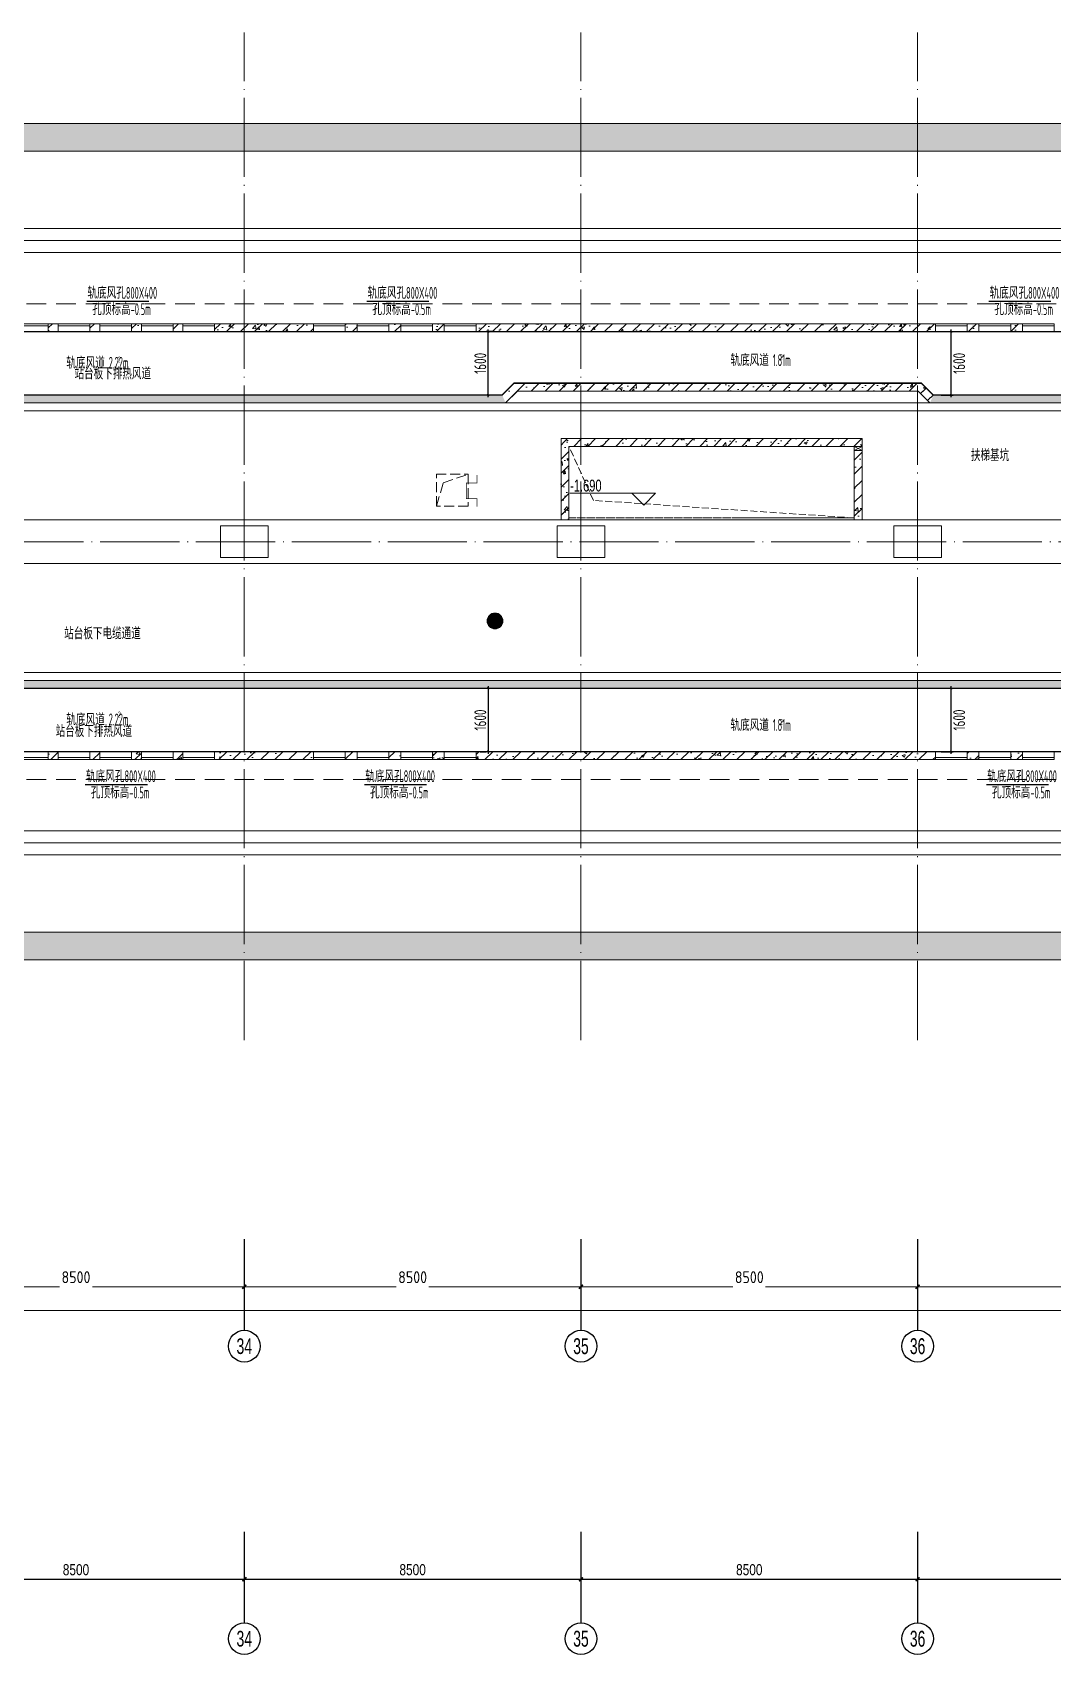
# Model space of a CAD drawing. Extents: x 4 to 13611208, y -605838 to 574722.
# Drawn here: x 13391047 to 13416806, y -161280 to -120348 of the extents above; entities that cross this region are included whole.
import ezdxf
from ezdxf.enums import TextEntityAlignment as Align

# ---------------------------------------------------------------- set-up
doc = ezdxf.new("R2010")
doc.units = 0
doc.header["$LTSCALE"] = 1000
doc.header["$MEASUREMENT"] = 0
for name, pattern in [('_虚线L', [0.375, 0.25, -0.125]), ('DASH', [0.35, 0.25, -0.1]), ('DOTE', [2.42, 2, -0.2, 0.02, -0.2])]:
    doc.linetypes.add(name, pattern=pattern)
for name, color, linetype in [('AXIS', 3, 'Continuous'), ('AXIS_TEXT', 7, 'Continuous'), ('PUB_TEXT', 8, 'Continuous'), ('SDF-标注', 7, 'Continuous')]:
    doc.layers.add(name, color=color, linetype=linetype)
for name, color, linetype, lineweight in [('DIM_ELEV', 3, 'Continuous', 5), ('PUB_HATCH', 8, 'Continuous', 5), ('SDF-风管', 3, 'Continuous', 20), ('建筑底图', 8, 'Continuous', 13)]:
    doc.layers.add(name, color=color, linetype=linetype, lineweight=lineweight)
doc.styles.add('67', font='gbenor.shx', dxfattribs={"width": 0.7, "bigfont": 'hztxt.shx'})
doc.styles.add('C', font='HZTXT_E', dxfattribs={"width": 0.7, "bigfont": 'HZTXT'})
doc.styles.add('C_T3', font='fsdb_e.shx', dxfattribs={"width": 0.8, "bigfont": 'hzdx.shx'})
doc.styles.add('COMPLEX', font='hztxt_e.shx', dxfattribs={"width": 0.6, "bigfont": 'HZTXT.shx'})
doc.styles.add('DIM_FONT', font='gbenor.shx', dxfattribs={"bigfont": 'gbcbig.shx'})
doc.styles.add('du', font='gbenor.shx', dxfattribs={"width": 0.8, "bigfont": 'hztxt.shx'})
doc.dimstyles.new('67', dxfattribs={"dimscale": 100, "dimtxt": 3, "dimasz": 0.5, "dimexe": 0.5, "dimexo": 2, "dimgap": 0.5, "dimtad": 2, "dimdec": 0, "dimrnd": 5, "dimzin": 0, "dimdsep": 46, "dimtxsty": 'du', "dimblk": 'ARCHTICK', "dimcen": 0, "dimdle": 0.5, "dimclrd": 256, "dimclre": 256, "dimclrt": 256, "dimazin": 0, "dimtfac": 1, "dimtdec": 0, "dimtix": 1, "dimtmove": 2, "dimatfit": 3, "dimfxl": 100, "dimtolj": 1, "dimtzin": 0, "dimlwd": -1, "dimlwe": -1, "dimarcsym": 0})
doc.dimstyles.new('_TCH_ARCH&&100', dxfattribs={"dimtxt": 300, "dimasz": 100, "dimexe": 100, "dimexo": 100, "dimgap": 100, "dimtad": 1, "dimdec": 0, "dimzin": 0, "dimdsep": 46, "dimtxsty": 'DIM_FONT', "dimblk": 'ARCHTICK', "dimcen": 0.09, "dimclrd": 3, "dimclre": 3, "dimclrt": 7, "dimaunit": 1, "dimazin": 2, "dimtfac": 1, "dimtdec": 0, "dimtix": 1, "dimtmove": 2, "dimatfit": 3, "dimfxl": 1, "dimtolj": 1, "dimtzin": 0, "dimlwd": 18, "dimlwe": 18, "dimarcsym": 0})
pattern_1 = [(45, (-1624125.25, 421106.57), (-176.776695, 176.776695), []), (50, (-1624125.25, 421106.57), (717.26018, -62.75213), [75, -825]), (355, (-1624125.25, 421106.6), (-138.75133, 752.19213), [60, -660]), (100.4514, (-1624065.5, 421101.34), (578.50938, 689.43954), [63.7402, -701.1421]), (46.1842, (-1624125.25, 421306.6), (1067.24105, -165.519), [112.5, -1237.5]), (96.6356, (-1624036.3, 421292.8), (934.6627, 974.1179), [95.6103, -1051.713]), (351.1842, (-1624125.3, 421306.6), (934.66195, 974.1186), [90, -990]), (21, (-1624025.25, 421256.57), (596.90705, -402.6189), [75, -825]), (326, (-1624025.25, 421256.6), (243.31533, 725.15005), [60, -660]), (71.4514, (-1623975.5, 421223), (840.22263, 322.5305), [63.7402, -701.1421]), (37.5, (-1624125.25, 421106.57), (12.159855, 332.893854), [0, -652, 0, -670, 0, -662.5]), (7.5, (-1624125.25, 421106.57), (263.06954, 394.41171), [0, -382, 0, -637, 0, -252.5]), (327.5, (-1624348.25, 421106.57), (533.822436, -22.55487), [0, -250, 0, -780, 0, -1035]), (317.5, (-1624448.25, 421106.57), (583.18617, 100.10498), [0, -325, 0, -518, 0, -735])]

# ---------------------------------------------------------------- blocks, each defined once
blk = doc.blocks.new('_ArchTick')
at = {"color": 0, "linetype": 'ByBlock', "const_width": 0.4}
blk.add_lwpolyline([(-0.5, -0.5), (0.5, 0.5)], dxfattribs=at)
blk = doc.blocks.new('*D1546')
at = {"layer": 'SDF-标注', "transparency": 16777216}
for p, q in [((13402710, -127898), (13402506, -127898)), ((13402556, -129548), (13402556, -127848)), ((13402710, -129498), (13402506, -129498))]:
    blk.add_line(p, q, dxfattribs=at)
at = {"layer": 'SDF-标注', "transparency": 16777216, "xscale": 50, "yscale": 50, "zscale": 50}
for p, rotation in [((13402556, -127898), 90), ((13402556, -129498), 270)]:
    blk.add_blockref('_ArchTick', p, dxfattribs=dict(at, rotation=rotation))
at = {"layer": 'SDF-标注', "transparency": 16777216, "insert": (13402356, -128698), "char_height": 300, "attachment_point": 5, "rotation": 90, "style": 'du'}
blk.add_mtext('\\A1;1600', dxfattribs=at)
blk = doc.blocks.new('*D1547')
at = {"layer": 'SDF-标注', "transparency": 16777216}
for p, q in [((13402356, -136898), (13402506, -136898)), ((13402556, -136848), (13402556, -138548)), ((13402356, -138498), (13402506, -138498))]:
    blk.add_line(p, q, dxfattribs=at)
at = {"layer": 'SDF-标注', "transparency": 16777216, "xscale": 50, "yscale": 50, "zscale": 50}
for p, rotation in [((13402556, -136898), 90), ((13402556, -138498), 270)]:
    blk.add_blockref('_ArchTick', p, dxfattribs=dict(at, rotation=rotation))
at = {"layer": 'SDF-标注', "transparency": 16777216, "insert": (13402356, -137698), "char_height": 300, "attachment_point": 5, "rotation": 90, "style": 'du'}
blk.add_mtext('\\A1;1600', dxfattribs=at)
blk = doc.blocks.new('*D1548')
at = {"layer": 'SDF-标注', "transparency": 16777216}
for p, q in [((13413993, -127898), (13414297, -127898)), ((13414247, -129548), (13414247, -127848)), ((13413993, -129498), (13414297, -129498))]:
    blk.add_line(p, q, dxfattribs=at)
at = {"layer": 'SDF-标注', "transparency": 16777216, "xscale": 50, "yscale": 50, "zscale": 50}
for p, rotation in [((13414247, -127898), 90), ((13414247, -129498), 270)]:
    blk.add_blockref('_ArchTick', p, dxfattribs=dict(at, rotation=rotation))
at = {"layer": 'SDF-标注', "transparency": 16777216, "insert": (13414447, -128698), "char_height": 300, "attachment_point": 5, "rotation": 90, "style": 'du'}
blk.add_mtext('\\A1;1600', dxfattribs=at)
blk = doc.blocks.new('_YZH')
blk.add_circle((0, 0), 0.5)
at = {"layer": 'PUB_HATCH', "const_width": 0.5}
blk.add_lwpolyline([(-0.25, 0, 1), (0.25, 0, 1)], format="xyb", close=True, dxfattribs=at)
blk = doc.blocks.new('_FZH')
blk.add_lwpolyline([(-0.5, -0.5), (0.5, -0.5), (0.5, 0.5), (-0.5, 0.5)], close=True)
blk = doc.blocks.new('$WINLIB2D$00000004')
at = {"color": 0}
for points in [[(-0.5, 0.5), (-0.5, -0.5)], [(-0.5, 0.5), (0.5, 0.5)], [(-0.5, 0.241), (0.5, 0.241)], [(0.5, -0.5), (0.5, 0.5)], [(-0.5, -0.5), (0.5, -0.5)]]:
    blk.add_lwpolyline(points, dxfattribs=at)
blk = doc.blocks.new('*D1656')
at = {"layer": 'AXIS', "color": 3, "lineweight": 18, "ltscale": 3}
for p, q in [((265300, -500), (265300, -1300)), ((273800, -500), (273800, -1300)), ((265300, -1200), (269137, -1200)), ((273800, -1200), (269963, -1200))]:
    blk.add_line(p, q, dxfattribs=at)
at = {"layer": 'AXIS', "color": 3, "lineweight": 18, "ltscale": 3, "xscale": 100, "yscale": 100, "zscale": 100, "rotation": 180}
blk.add_blockref('_ArchTick', (265300, -1200), dxfattribs=at)
at = {"layer": 'AXIS', "color": 3, "lineweight": 18, "ltscale": 3, "xscale": 100, "yscale": 100, "zscale": 100}
blk.add_blockref('_ArchTick', (273800, -1200), dxfattribs=at)
at = {"layer": 'AXIS', "color": 7, "ltscale": 3, "insert": (269550, -960), "char_height": 300, "attachment_point": 5, "style": 'DIM_FONT'}
blk.add_mtext('\\A1;8500', dxfattribs=at)
blk = doc.blocks.new('*D1657')
at = {"layer": 'AXIS', "color": 3, "lineweight": 18, "ltscale": 3}
for p, q in [((273800, -500), (273800, -1300)), ((282300, -500), (282300, -1300)), ((273800, -1200), (277637, -1200)), ((282300, -1200), (278463, -1200))]:
    blk.add_line(p, q, dxfattribs=at)
at = {"layer": 'AXIS', "color": 3, "lineweight": 18, "ltscale": 3, "xscale": 100, "yscale": 100, "zscale": 100, "rotation": 180}
blk.add_blockref('_ArchTick', (273800, -1200), dxfattribs=at)
at = {"layer": 'AXIS', "color": 3, "lineweight": 18, "ltscale": 3, "xscale": 100, "yscale": 100, "zscale": 100}
blk.add_blockref('_ArchTick', (282300, -1200), dxfattribs=at)
at = {"layer": 'AXIS', "color": 7, "ltscale": 3, "insert": (278050, -960), "char_height": 300, "attachment_point": 5, "style": 'DIM_FONT'}
blk.add_mtext('\\A1;8500', dxfattribs=at)
blk = doc.blocks.new('*D1658')
at = {"layer": 'AXIS', "color": 3, "lineweight": 18, "ltscale": 3}
for p, q in [((282300, -500), (282300, -1300)), ((290800, -500), (290800, -1300)), ((282300, -1200), (286137, -1200)), ((290800, -1200), (286963, -1200))]:
    blk.add_line(p, q, dxfattribs=at)
at = {"layer": 'AXIS', "color": 3, "lineweight": 18, "ltscale": 3, "xscale": 100, "yscale": 100, "zscale": 100, "rotation": 180}
blk.add_blockref('_ArchTick', (282300, -1200), dxfattribs=at)
at = {"layer": 'AXIS', "color": 3, "lineweight": 18, "ltscale": 3, "xscale": 100, "yscale": 100, "zscale": 100}
blk.add_blockref('_ArchTick', (290800, -1200), dxfattribs=at)
at = {"layer": 'AXIS', "color": 7, "ltscale": 3, "insert": (286550, -960), "char_height": 300, "attachment_point": 5, "style": 'DIM_FONT'}
blk.add_mtext('\\A1;8500', dxfattribs=at)
blk = doc.blocks.new('*D1659')
at = {"layer": 'AXIS', "color": 3, "lineweight": 18, "ltscale": 3}
for p, q in [((290800, -500), (290800, -1300)), ((299300, -500), (299300, -1300)), ((290800, -1200), (294637, -1200)), ((299300, -1200), (295463, -1200))]:
    blk.add_line(p, q, dxfattribs=at)
at = {"layer": 'AXIS', "color": 3, "lineweight": 18, "ltscale": 3, "xscale": 100, "yscale": 100, "zscale": 100, "rotation": 180}
blk.add_blockref('_ArchTick', (290800, -1200), dxfattribs=at)
at = {"layer": 'AXIS', "color": 3, "lineweight": 18, "ltscale": 3, "xscale": 100, "yscale": 100, "zscale": 100}
blk.add_blockref('_ArchTick', (299300, -1200), dxfattribs=at)
at = {"layer": 'AXIS', "color": 7, "ltscale": 3, "insert": (295050, -960), "char_height": 300, "attachment_point": 5, "style": 'DIM_FONT'}
blk.add_mtext('\\A1;8500', dxfattribs=at)
blk = doc.blocks.new('*D1670')
at = {"layer": 'AXIS', "color": 3, "lineweight": 18, "ltscale": 3}
for p, q in [((-900, -300), (-900, -1900)), ((351100, -300), (351100, -1900)), ((-900, -1800), (174512, -1800)), ((351100, -1800), (175688, -1800))]:
    blk.add_line(p, q, dxfattribs=at)
at = {"layer": 'AXIS', "color": 3, "lineweight": 18, "ltscale": 3, "xscale": 100, "yscale": 100, "zscale": 100, "rotation": 180}
blk.add_blockref('_ArchTick', (-900, -1800), dxfattribs=at)
at = {"layer": 'AXIS', "color": 3, "lineweight": 18, "ltscale": 3, "xscale": 100, "yscale": 100, "zscale": 100}
blk.add_blockref('_ArchTick', (351100, -1800), dxfattribs=at)
at = {"layer": 'AXIS', "color": 7, "ltscale": 3, "insert": (175100, -1560), "char_height": 300, "attachment_point": 5, "style": 'DIM_FONT'}
blk.add_mtext('\\A1;352000', dxfattribs=at)
blk = doc.blocks.new('_AXISO')
blk.add_circle((0, 0), 0.5)
at = {"layer": 'AXIS_TEXT', "style": 'COMPLEX', "width": 1.041667}
blk.add_attdef('A', text='', height=0.56, dxfattribs=at).set_placement((-0.25, -0.28), (0.25, -0.28), align=Align.FIT)
blk = doc.blocks.new('*D1525')
at = {"layer": 'AXIS', "color": 3, "lineweight": -2, "ltscale": 3}
for p, q in [((14000, -36132), (14000, -36832)), ((22500, -36132), (22500, -36832)), ((14000, -36732), (22500, -36732))]:
    blk.add_line(p, q, dxfattribs=at)
at = {"layer": 'AXIS', "color": 3, "lineweight": -2, "ltscale": 3, "xscale": 100, "yscale": 100, "zscale": 100, "rotation": 180}
blk.add_blockref('_ArchTick', (14000, -36732), dxfattribs=at)
at = {"layer": 'AXIS', "color": 3, "lineweight": -2, "ltscale": 3, "xscale": 100, "yscale": 100, "zscale": 100}
blk.add_blockref('_ArchTick', (22500, -36732), dxfattribs=at)
at = {"layer": 'AXIS', "color": 3, "ltscale": 3, "insert": (18250, -36492), "char_height": 280, "attachment_point": 5, "style": 'C_T3'}
blk.add_mtext('\\A1;8500', dxfattribs=at)
blk = doc.blocks.new('*D1526')
at = {"layer": 'AXIS', "color": 3, "lineweight": -2, "ltscale": 3}
for p, q in [((22500, -36132), (22500, -36832)), ((31000, -36132), (31000, -36832)), ((22500, -36732), (31000, -36732))]:
    blk.add_line(p, q, dxfattribs=at)
at = {"layer": 'AXIS', "color": 3, "lineweight": -2, "ltscale": 3, "xscale": 100, "yscale": 100, "zscale": 100, "rotation": 180}
blk.add_blockref('_ArchTick', (22500, -36732), dxfattribs=at)
at = {"layer": 'AXIS', "color": 3, "lineweight": -2, "ltscale": 3, "xscale": 100, "yscale": 100, "zscale": 100}
blk.add_blockref('_ArchTick', (31000, -36732), dxfattribs=at)
at = {"layer": 'AXIS', "color": 3, "ltscale": 3, "insert": (26750, -36492), "char_height": 280, "attachment_point": 5, "style": 'C_T3'}
blk.add_mtext('\\A1;8500', dxfattribs=at)
blk = doc.blocks.new('*D1527')
at = {"layer": 'AXIS', "color": 3, "lineweight": -2, "ltscale": 3}
for p, q in [((31000, -36132), (31000, -36832)), ((39500, -36132), (39500, -36832)), ((31000, -36732), (39500, -36732))]:
    blk.add_line(p, q, dxfattribs=at)
at = {"layer": 'AXIS', "color": 3, "lineweight": -2, "ltscale": 3, "xscale": 100, "yscale": 100, "zscale": 100, "rotation": 180}
blk.add_blockref('_ArchTick', (31000, -36732), dxfattribs=at)
at = {"layer": 'AXIS', "color": 3, "lineweight": -2, "ltscale": 3, "xscale": 100, "yscale": 100, "zscale": 100}
blk.add_blockref('_ArchTick', (39500, -36732), dxfattribs=at)
at = {"layer": 'AXIS', "color": 3, "ltscale": 3, "insert": (35250, -36492), "char_height": 280, "attachment_point": 5, "style": 'C_T3'}
blk.add_mtext('\\A1;8500', dxfattribs=at)
blk = doc.blocks.new('*D1528')
at = {"layer": 'AXIS', "color": 3, "lineweight": -2, "ltscale": 3}
for p, q in [((39500, -36132), (39500, -36832)), ((48000, -36132), (48000, -36832)), ((39500, -36732), (48000, -36732))]:
    blk.add_line(p, q, dxfattribs=at)
at = {"layer": 'AXIS', "color": 3, "lineweight": -2, "ltscale": 3, "xscale": 100, "yscale": 100, "zscale": 100, "rotation": 180}
blk.add_blockref('_ArchTick', (39500, -36732), dxfattribs=at)
at = {"layer": 'AXIS', "color": 3, "lineweight": -2, "ltscale": 3, "xscale": 100, "yscale": 100, "zscale": 100}
blk.add_blockref('_ArchTick', (48000, -36732), dxfattribs=at)
at = {"layer": 'AXIS', "color": 3, "ltscale": 3, "insert": (43750, -36492), "char_height": 280, "attachment_point": 5, "style": 'C_T3'}
blk.add_mtext('\\A1;8500', dxfattribs=at)
blk = doc.blocks.new('*D1564')
at = {"layer": 'SDF-标注', "transparency": 16777216}
for p, q in [((13413993, -136898), (13414297, -136898)), ((13414247, -138548), (13414247, -136848)), ((13413993, -138498), (13414297, -138498))]:
    blk.add_line(p, q, dxfattribs=at)
at = {"layer": 'SDF-标注', "transparency": 16777216, "xscale": 50, "yscale": 50, "zscale": 50}
for p, rotation in [((13414247, -136898), 90), ((13414247, -138498), 270)]:
    blk.add_blockref('_ArchTick', p, dxfattribs=dict(at, rotation=rotation))
at = {"layer": 'SDF-标注', "transparency": 16777216, "insert": (13414447, -137698), "char_height": 300, "attachment_point": 5, "rotation": 90, "style": 'du'}
blk.add_mtext('\\A1;1600', dxfattribs=at)
blk = doc.blocks.new('feafef')
at = {"layer": 'AXIS', "ltscale": 3}
for p, q in [((273800, 0), (273800, -2300)), ((282300, 0), (282300, -2300)), ((290800, 0), (290800, -2300))]:
    blk.add_line(p, q, dxfattribs=at)
ref = blk.add_blockref('_AXISO', (273800, -2700), dxfattribs=dict(at, xscale=800, yscale=800, zscale=800))
ref.add_attrib('A', '34', dxfattribs={"layer": 'AXIS_TEXT', "height": 395.98, "style": 'C', "width": 0.736842}).set_placement((273602, -2898), (273998, -2898), align=Align.FIT)
ref = blk.add_blockref('_AXISO', (282300, -2700), dxfattribs=dict(at, xscale=800, yscale=800, zscale=800))
ref.add_attrib('A', '35', dxfattribs={"layer": 'AXIS_TEXT', "height": 401.68, "style": 'C', "width": 0.735135}).set_placement((282104.9, -2900.8), (282495.1, -2900.8), align=Align.FIT)
ref = blk.add_blockref('_AXISO', (290800, -2700), dxfattribs=dict(at, xscale=800, yscale=800, zscale=800))
ref.add_attrib('A', '36', dxfattribs={"layer": 'AXIS_TEXT', "height": 401.68, "style": 'C', "width": 0.735135}).set_placement((290604.9, -2900.8), (290995.1, -2900.8), align=Align.FIT)
for base, p1, p2, picture, middle in [((351100, -1800), (-900, -200), (351100, -200), '*D1670', (175100, -1560)), ((273800, -1200), (265300, -400), (273800, -400), '*D1656', (269550, -960)), ((282300, -1200), (273800, -400), (282300, -400), '*D1657', (278050, -960)), ((290800, -1200), (282300, -400), (290800, -400), '*D1658', (286550, -960)), ((299300, -1200), (290800, -400), (299300, -400), '*D1659', (295050, -960))]:
    dim = blk.add_linear_dim(base=base, p1=p1, p2=p2, angle=0, dimstyle='_TCH_ARCH&&100', dxfattribs=at)
    dim.commit()
    dim.dimension.update_dxf_attribs({"geometry": picture, "text_midpoint": middle, "dimtype": 129})
blk = doc.blocks.new('站台板下0322')
at = {"layer": '建筑底图'}
h = blk.add_hatch(dxfattribs=at)
h.set_pattern_fill('钢筋混凝土', color=256, scale=100, style=0, pattern_type=2)
h.set_pattern_definition(pattern_1)
h.paths.add_polyline_path([(-251400, -15300), (-252200, -15300), (-252200, -17050), (-252110, -18893.2), (-251310.9, -18855.4), (-251400, -17030.5)])
h.paths.add_polyline_path([(-252200, -5800), (-251400, -5800), (-251400, -4068.6), (-251323.8, -2433.2), (-252123, -2396), (-252200, -4050)])
h.paths.add_polyline_path([(-56500, 0), (-56500, -700), (-24751.1, -700), (-24751.1, 0)])
h.paths.add_polyline_path([(-56500, -20400), (-56500, -21100), (-24751.1, -21100), (-24751.1, -20400)])
h.paths.add_polyline_path([(85700, -21300), (85700, -20600), (65000, -20600), (65000, -20400), (-24751.1, -20400), (-24751.1, -21100), (64300, -21100), (64300, -21300)])
h.paths.add_polyline_path([(85700, -500), (85700, 200), (47900, 200), (47900, 0), (-24751.1, 0), (-24751.1, -700), (48600, -700), (48600, -500)])
h.paths.add_polyline_path([(-167000, 2200), (-167000, 1500), (-167000, 1500), (-167000, -50), (-99500, -50), (-99500, 650), (-166300, 650), (-166300, 2200)])
h = blk.add_hatch(dxfattribs=at)
h.set_pattern_fill('钢筋混凝土', color=256, scale=100, style=0, pattern_type=2)
h.set_pattern_definition(pattern_1)
h.paths.add_polyline_path([(17550, -5250), (17800, -5250), (17800, -5050), (17550, -5050)])
h = blk.add_hatch(dxfattribs=at)
h.set_pattern_fill('钢筋混凝土', color=256, scale=100, style=0, pattern_type=2)
h.set_pattern_definition(pattern_1)
h.paths.add_polyline_path([(18600, -5250), (18850, -5250), (18850, -5050), (18600, -5050)])
h = blk.add_hatch(dxfattribs=at)
h.set_pattern_fill('钢筋混凝土', color=256, scale=100, style=0, pattern_type=2)
h.set_pattern_definition(pattern_1)
h.paths.add_polyline_path([(19650, -5250), (19900, -5250), (19900, -5050), (19650, -5050)])
h = blk.add_hatch(dxfattribs=at)
h.set_pattern_fill('钢筋混凝土', color=256, scale=100, style=0, pattern_type=2)
h.set_pattern_definition(pattern_1)
h.paths.add_polyline_path([(20700, -5250), (20950, -5250), (20950, -5050), (20700, -5050)])
h = blk.add_hatch(dxfattribs=at)
h.set_pattern_fill('钢筋混凝土', color=256, scale=100, style=0, pattern_type=2)
h.set_pattern_definition(pattern_1)
h.paths.add_polyline_path([(21750, -5250), (24250, -5250), (24250, -5050), (21750, -5050)])
h = blk.add_hatch(dxfattribs=at)
h.set_pattern_fill('钢筋混凝土', color=256, scale=100, style=0, pattern_type=2)
h.set_pattern_definition(pattern_1)
h.paths.add_polyline_path([(25050, -5250), (25350, -5250), (25350, -5050), (25050, -5050)])
h = blk.add_hatch(dxfattribs=at)
h.set_pattern_fill('钢筋混凝土', color=256, scale=100, style=0, pattern_type=2)
h.set_pattern_definition(pattern_1)
h.paths.add_polyline_path([(26150, -5250), (26450, -5250), (26450, -5050), (26150, -5050)])
h = blk.add_hatch(dxfattribs=at)
h.set_pattern_fill('钢筋混凝土', color=256, scale=100, style=0, pattern_type=2)
h.set_pattern_definition(pattern_1)
h.paths.add_polyline_path([(27250, -5250), (27550, -5250), (27550, -5050), (27250, -5050)])
h = blk.add_hatch(dxfattribs=at)
h.set_pattern_fill('钢筋混凝土', color=256, scale=100, style=0, pattern_type=2)
h.set_pattern_definition(pattern_1)
h.paths.add_polyline_path([(28350, -5250), (39950, -5250), (39950, -5050), (28350, -5050)])
h = blk.add_hatch(dxfattribs=at)
h.set_pattern_fill('钢筋混凝土', color=256, scale=100, style=0, pattern_type=2)
h.set_pattern_definition(pattern_1)
h.paths.add_polyline_path([(40750, -5250), (41050, -5250), (41050, -5050), (40750, -5050)])
h = blk.add_hatch(dxfattribs=at)
h.set_pattern_fill('钢筋混凝土', color=256, scale=100, style=0, pattern_type=2)
h.set_pattern_definition(pattern_1)
h.paths.add_polyline_path([(41850, -5250), (42150, -5250), (42150, -5050), (41850, -5050)])
h = blk.add_hatch(dxfattribs=at)
h.set_pattern_fill('钢筋混凝土', color=256, scale=100, style=0, pattern_type=2)
h.set_pattern_definition(pattern_1)
h.paths.add_polyline_path([(29095.9, -7050), (29013.1, -6850), (100, -6850), (0, -6916.7), (0, -7050)])
h = blk.add_hatch(dxfattribs=at)
h.set_pattern_fill('钢筋混凝土', color=256, scale=100, style=0, pattern_type=2)
h.set_pattern_definition(pattern_1)
h.paths.add_polyline_path([(29395.9, -6750), (29313.1, -6550), (29013.1, -6850), (29095.9, -7050)])
h = blk.add_hatch(dxfattribs=at)
h.set_pattern_fill('钢筋混凝土', color=256, scale=100, style=0, pattern_type=2)
h.set_pattern_definition(pattern_1)
h.paths.add_polyline_path([(39513.1, -6750), (39595.9, -6550), (29313.1, -6550), (29395.9, -6750)])
h = blk.add_hatch(dxfattribs=at)
h.set_pattern_fill('钢筋混凝土', color=256, scale=100, style=0, pattern_type=2)
h.set_pattern_definition(pattern_1)
h.paths.add_polyline_path([(39595.9, -6550), (39513.1, -6750), (39813.1, -7050), (39895.9, -6850)])
h = blk.add_hatch(dxfattribs=at)
h.set_pattern_fill('钢筋混凝土', color=256, scale=100, style=0, pattern_type=2)
h.set_pattern_definition(pattern_1)
h.paths.add_polyline_path([(78199.8, -7050), (78399.8, -6850), (39895.9, -6850), (39813.1, -7050)])
h = blk.add_hatch(dxfattribs=at)
h.set_pattern_fill('钢筋混凝土', color=256, scale=100, style=0, pattern_type=2)
h.set_pattern_definition(pattern_1)
h.paths.add_polyline_path([(30696.5, -10000), (30696.5, -8150), (30496.5, -7950), (30496.5, -10000)])
h = blk.add_hatch(dxfattribs=at)
h.set_pattern_fill('钢筋混凝土', color=256, scale=100, style=0, pattern_type=2)
h.set_pattern_definition(pattern_1)
h.paths.add_polyline_path([(37948.4, -8148), (38096.5, -7950), (30496.5, -7950), (30696.5, -8150), (37896.5, -8150)])
h = blk.add_hatch(dxfattribs=at)
h.set_pattern_fill('钢筋混凝土', color=256, scale=100, style=0, pattern_type=2)
h.set_pattern_definition(pattern_1)
h.paths.add_polyline_path([(38096.5, -8150), (38096.5, -7950), (37948.4, -8148), (37996.4, -8146.1)])
h = blk.add_hatch(dxfattribs=at)
h.set_pattern_fill('钢筋混凝土', color=256, scale=100, style=0, pattern_type=2)
h.set_pattern_definition(pattern_1)
h.paths.add_polyline_path([(38096.5, -10000), (38096.5, -8250), (37896.5, -8250), (37896.5, -10000)])
h = blk.add_hatch(dxfattribs=at)
h.set_pattern_fill('钢筋混凝土', color=256, scale=100, style=0, pattern_type=2)
h.set_pattern_definition(pattern_1)
h.paths.add_polyline_path([(78400, -14250), (78200, -14050), (0, -14050), (0, -14183.3), (100, -14250)])
h = blk.add_hatch(dxfattribs=at)
h.set_pattern_fill('钢筋混凝土', color=256, scale=100, style=0, pattern_type=2)
h.set_pattern_definition(pattern_1)
h.paths.add_polyline_path([(17800, -15850), (17550, -15850), (17550, -16050), (17800, -16050)])
h = blk.add_hatch(dxfattribs=at)
h.set_pattern_fill('钢筋混凝土', color=256, scale=100, style=0, pattern_type=2)
h.set_pattern_definition(pattern_1)
h.paths.add_polyline_path([(18850, -15850), (18600, -15850), (18600, -16050), (18850, -16050)])
h = blk.add_hatch(dxfattribs=at)
h.set_pattern_fill('钢筋混凝土', color=256, scale=100, style=0, pattern_type=2)
h.set_pattern_definition(pattern_1)
h.paths.add_polyline_path([(19900, -15850), (19650, -15850), (19650, -16050), (19900, -16050)])
h = blk.add_hatch(dxfattribs=at)
h.set_pattern_fill('钢筋混凝土', color=256, scale=100, style=0, pattern_type=2)
h.set_pattern_definition(pattern_1)
h.paths.add_polyline_path([(20950, -15850), (20700, -15850), (20700, -16050), (20950, -16050)])
h = blk.add_hatch(dxfattribs=at)
h.set_pattern_fill('钢筋混凝土', color=256, scale=100, style=0, pattern_type=2)
h.set_pattern_definition(pattern_1)
h.paths.add_polyline_path([(24250, -15850), (21750, -15850), (21750, -16050), (24250, -16050)])
h = blk.add_hatch(dxfattribs=at)
h.set_pattern_fill('钢筋混凝土', color=256, scale=100, style=0, pattern_type=2)
h.set_pattern_definition(pattern_1)
h.paths.add_polyline_path([(25350, -15850), (25050, -15850), (25050, -16050), (25350, -16050)])
h = blk.add_hatch(dxfattribs=at)
h.set_pattern_fill('钢筋混凝土', color=256, scale=100, style=0, pattern_type=2)
h.set_pattern_definition(pattern_1)
h.paths.add_polyline_path([(26450, -15850), (26150, -15850), (26150, -16050), (26450, -16050)])
h = blk.add_hatch(dxfattribs=at)
h.set_pattern_fill('钢筋混凝土', color=256, scale=100, style=0, pattern_type=2)
h.set_pattern_definition(pattern_1)
h.paths.add_polyline_path([(27550, -15850), (27250, -15850), (27250, -16050), (27550, -16050)])
h = blk.add_hatch(dxfattribs=at)
h.set_pattern_fill('钢筋混凝土', color=256, scale=100, style=0, pattern_type=2)
h.set_pattern_definition(pattern_1)
h.paths.add_polyline_path([(39950, -15850), (28350, -15850), (28350, -16050), (39950, -16050)])
h = blk.add_hatch(dxfattribs=at)
h.set_pattern_fill('钢筋混凝土', color=256, scale=100, style=0, pattern_type=2)
h.set_pattern_definition(pattern_1)
h.paths.add_polyline_path([(41050, -15850), (40750, -15850), (40750, -16050), (41050, -16050)])
h = blk.add_hatch(dxfattribs=at)
h.set_pattern_fill('钢筋混凝土', color=256, scale=100, style=0, pattern_type=2)
h.set_pattern_definition(pattern_1)
h.paths.add_polyline_path([(42150, -15850), (41850, -15850), (41850, -16050), (42150, -16050)])
at = {"layer": 'AXIS', "ltscale": 3}
for p, q in [((22500, -35531.8), (22500, -37831.8)), ((31000, -35531.8), (31000, -37831.8)), ((39500, -35531.8), (39500, -37831.8))]:
    blk.add_line(p, q, dxfattribs=at)
at = {"layer": 'DIM_ELEV', "color": 8}
for p, q in [((32886.4, -9327.7), (30716.8, -9327.7)), ((32586.4, -9627.7), (32286.4, -9327.7)), ((32586.4, -9627.7), (32886.4, -9327.7))]:
    blk.add_line(p, q, dxfattribs=at)
at = {"layer": '建筑底图', "linetype": 'DOTE'}
for p, q in [((22500, -23127.7), (22500, 2300)), ((31000, -23127.7), (31000, 2300)), ((39500, -23127.7), (39500, 2300)), ((-254600, -20400), (102362.6, -20400))]:
    blk.add_line(p, q, dxfattribs=at)
at = {"layer": '建筑底图'}
for p, q in [((-62300, 0), (47900, 0)), ((-63000, -700), (48600, -700)), ((17800, -5050), (17550, -5050)), ((17550, -5050), (17550, -5250)), ((17550, -5250), (17800, -5250)), ((17800, -5250), (17800, -5050)), ((18850, -5050), (18600, -5050)), ((18600, -5050), (18600, -5250)), ((18600, -5250), (18850, -5250)), ((18850, -5250), (18850, -5050)), ((19900, -5050), (19650, -5050)), ((19650, -5050), (19650, -5250)), ((19650, -5250), (19900, -5250)), ((19900, -5250), (19900, -5050)), ((20950, -5050), (20700, -5050)), ((20700, -5050), (20700, -5250)), ((20700, -5250), (20950, -5250)), ((20950, -5250), (20950, -5050)), ((24250, -5050), (21750, -5050)), ((21750, -5050), (21750, -5250)), ((21750, -5250), (24250, -5250)), ((24250, -5250), (24250, -5050)), ((25350, -5050), (25050, -5050)), ((25050, -5050), (25050, -5250)), ((25050, -5250), (25350, -5250)), ((25350, -5250), (25350, -5050)), ((26450, -5050), (26150, -5050)), ((26150, -5050), (26150, -5250)), ((26150, -5250), (26450, -5250)), ((26450, -5250), (26450, -5050)), ((27550, -5050), (27250, -5050)), ((27250, -5050), (27250, -5250)), ((27250, -5250), (27550, -5250)), ((27550, -5250), (27550, -5050)), ((39950, -5050), (28350, -5050)), ((28350, -5050), (28350, -5250)), ((28350, -5250), (39950, -5250)), ((39950, -5250), (39950, -5050)), ((41050, -5050), (40750, -5050)), ((40750, -5050), (40750, -5250)), ((40750, -5250), (41050, -5250)), ((41050, -5250), (41050, -5050)), ((42150, -5050), (41850, -5050)), ((41850, -5050), (41850, -5250)), ((41850, -5250), (42150, -5250)), ((42150, -5250), (42150, -5050)), ((29013.1, -6850), (100, -6850)), ((29313.1, -6550), (29013.1, -6850)), ((29395.9, -6750), (29095.9, -7050)), ((39595.9, -6550), (29313.1, -6550)), ((39513.1, -6750), (29395.9, -6750)), ((39513.1, -6750), (39813.1, -7050)), ((39595.9, -6550), (39895.9, -6850)), ((78399.8, -6850), (39895.9, -6850)), ((29095.9, -7050), (0, -7050)), ((78199.8, -7050), (39813.1, -7050)), ((30496.5, -10000), (30496.5, -7950)), ((38096.5, -7950), (30496.5, -7950)), ((30696.5, -10000), (30696.5, -8150)), ((37896.5, -8150), (30696.5, -8150)), ((37996.4, -8146.1), (38000.2, -8146)), ((37996.4, -8146.1), (38096.5, -8150)), ((38096.5, -8150), (38096.5, -7950)), ((37896.5, -10000), (37896.5, -8250)), ((37896.5, -8250), (38096.5, -8250)), ((38096.5, -10000), (38096.5, -8250)), ((3460, -10000), (65000, -10000)), ((30496.5, -10000), (30696.5, -10000)), ((37896.5, -10000), (38096.5, -10000)), ((3460, -11100), (65000, -11100)), ((78200, -14050), (0, -14050)), ((78400, -14250), (100, -14250)), ((17800, -15850), (17550, -15850)), ((17550, -15850), (17550, -16050)), ((17800, -16050), (17800, -15850)), ((18850, -15850), (18600, -15850)), ((18600, -15850), (18600, -16050)), ((18850, -16050), (18850, -15850)), ((19900, -15850), (19650, -15850)), ((19650, -15850), (19650, -16050)), ((19900, -16050), (19900, -15850)), ((20950, -15850), (20700, -15850)), ((20700, -15850), (20700, -16050)), ((20950, -16050), (20950, -15850)), ((24250, -15850), (21750, -15850)), ((21750, -15850), (21750, -16050)), ((24250, -16050), (24250, -15850)), ((25350, -15850), (25050, -15850)), ((25050, -15850), (25050, -16050)), ((25350, -16050), (25350, -15850)), ((26450, -15850), (26150, -15850)), ((26150, -15850), (26150, -16050)), ((26450, -16050), (26450, -15850)), ((27550, -15850), (27250, -15850)), ((27250, -15850), (27250, -16050)), ((27550, -16050), (27550, -15850)), ((39950, -15850), (28350, -15850)), ((28350, -15850), (28350, -16050)), ((39950, -16050), (39950, -15850)), ((41050, -15850), (40750, -15850)), ((40750, -15850), (40750, -16050)), ((41050, -16050), (41050, -15850)), ((42150, -15850), (41850, -15850)), ((41850, -15850), (41850, -16050)), ((42150, -16050), (42150, -15850)), ((17550, -16050), (17800, -16050)), ((18600, -16050), (18850, -16050)), ((19650, -16050), (19900, -16050)), ((20700, -16050), (20950, -16050)), ((21750, -16050), (24250, -16050)), ((25050, -16050), (25350, -16050)), ((26150, -16050), (26450, -16050)), ((27250, -16050), (27550, -16050)), ((28350, -16050), (39950, -16050)), ((40750, -16050), (41050, -16050)), ((41850, -16050), (42150, -16050)), ((-63000, -20400), (65000, -20400)), ((-62300, -21100), (64300, -21100))]:
    blk.add_line(p, q, dxfattribs=at)
at = {"layer": '建筑底图', "color": 8, "linetype": 'DOTE'}
for p, q in [((-254600, -700), (102362.6, -700)), ((-254600, -10550), (102362.6, -10550))]:
    blk.add_line(p, q, dxfattribs=at)
at = {"layer": '建筑底图', "ltscale": 0.5}
for p, q in [((-75699.9, -2650), (60377.1, -2650)), ((-75699.9, -3250), (60377.1, -3250))]:
    blk.add_line(p, q, dxfattribs=at)
at = {"layer": '建筑底图', "linetype": '_虚线L', "ltscale": 2}
for p, q in [((-70000, -4550), (70000, -4550)), ((70000, -16550), (-70000, -16550))]:
    blk.add_line(p, q, dxfattribs=at)
at = {"layer": '建筑底图', "ltscale": 700}
for p, q in [((77999.8, -7250), (-29056.7, -7250)), ((29095.9, -7050), (39813.1, -7050)), ((78000, -13850), (-29056.7, -13850))]:
    blk.add_line(p, q, dxfattribs=at)
at = {"layer": '建筑底图', "color": 8, "ltscale": 0.5}
for p, q in [((-75700, -17850), (94606.7, -17850)), ((-75700, -18450), (94606.7, -18450))]:
    blk.add_line(p, q, dxfattribs=at)
at = {"layer": '建筑底图', "color": 8, "ltscale": 0.1}
for points in [[(-137207.3, -2939.8), (-136207.3, -2942), (-135207.3, -2943.8), (-134207.3, -2945.4), (-133207.3, -2946.6), (-132207.3, -2947.6), (-131207.3, -2948.4), (-130207.3, -2949), (-129207.3, -2949.4), (-128207.3, -2949.7), (-127207.3, -2949.9), (-126207.3, -2950), (-125207.3, -2950), (-124207.3, -2950), (60376.9, -2950)], [(-136853.9, -18162.7), (-135853.9, -18160.2), (-134853.9, -18158), (-133853.9, -18156.2), (-132853.9, -18154.6), (-131853.9, -18153.4), (-130853.9, -18152.4), (-129853.9, -18151.6), (-128853.9, -18151), (-127853.9, -18150.6), (-126853.9, -18150.3), (-125853.9, -18150.1), (-124853.9, -18150), (-123853.9, -18150), (-122853.9, -18150), (94606.6, -18150)]]:
    blk.add_lwpolyline(points, dxfattribs=at)
at = {"layer": '建筑底图', "linetype": 'DASH', "ltscale": 0.7}
blk.add_lwpolyline([(37896.5, -9950), (34991.5, -9950), (34991.5, -9950), (30696.5, -9950), (30696.5, -8150), (34991.5, -8150), (34991.5, -8150), (37896.5, -8150)], close=True, dxfattribs=at)
blk.add_lwpolyline([(37896.5, -9950), (31315.2, -9509.2), (30696.5, -8150), (30696.5, -9950), (37896.5, -9950)], dxfattribs=at)
at = {"layer": '建筑底图'}
blk.add_lwpolyline([(37896.5, -8250), (38096.5, -8250), (38096.5, -8150), (37896.5, -8150)], close=True, dxfattribs=at)
for points in [[(37896.5, -8250), (38096.5, -8150)], [(37896.5, -8150), (38096.5, -8250)]]:
    blk.add_lwpolyline(points, dxfattribs=at)
at = {"layer": '建筑底图', "color": 8, "linetype": 'DASH'}
for points in [[(27350, -8850), (28150, -8850), (28150, -9650), (27350, -9650), (27350, -8850)], [(27350, -9650), (27524.4, -9064.7), (28150, -8850)]]:
    blk.add_lwpolyline(points, dxfattribs=at)
at = {"layer": '建筑底图', "linetype": 'DASH', "const_width": 20}
blk.add_lwpolyline([(28375.7, -9667), (28375.7, -9467), (28107.6, -9467), (28107.6, -9067), (28375.7, -9067), (28375.7, -8867)], dxfattribs=at)
blk.add_blockref('feafef', (-251300, -28150))
at = {"layer": 'AXIS', "ltscale": 3}
ref = blk.add_blockref('_AXISO', (22500, -38231.8), dxfattribs=dict(at, xscale=800, yscale=800, zscale=800))
ref.add_attrib('A', '34', dxfattribs={"layer": 'AXIS_TEXT', "height": 395.98, "style": 'C', "width": 0.736842}).set_placement((22302, -38429.7), (22698, -38429.7), align=Align.FIT)
ref = blk.add_blockref('_AXISO', (31000, -38231.8), dxfattribs=dict(at, xscale=800, yscale=800, zscale=800))
ref.add_attrib('A', '35', dxfattribs={"layer": 'AXIS_TEXT', "height": 401.68, "style": 'C', "width": 0.735135}).set_placement((30804.9, -38432.6), (31195.1, -38432.6), align=Align.FIT)
ref = blk.add_blockref('_AXISO', (39500, -38231.8), dxfattribs=dict(at, xscale=800, yscale=800, zscale=800))
ref.add_attrib('A', '36', dxfattribs={"layer": 'AXIS_TEXT', "height": 401.68, "style": 'C', "width": 0.735135}).set_placement((39304.9, -38432.6), (39695.1, -38432.6), align=Align.FIT)
at = {"layer": '建筑底图'}
for name, p, xscale, yscale, zscale in [('$WINLIB2D$00000004', (17150, -5150), -800, 200, -800), ('$WINLIB2D$00000004', (18200, -5150), -800, 200, -800), ('$WINLIB2D$00000004', (19250, -5150), -800, 200, -800), ('$WINLIB2D$00000004', (20300, -5150), -800, 200, -800), ('$WINLIB2D$00000004', (21350, -5150), -800, 200, -800), ('$WINLIB2D$00000004', (24650, -5150), -800, 200, -800), ('$WINLIB2D$00000004', (25750, -5150), -800, 200, -800), ('$WINLIB2D$00000004', (26850, -5150), -800, 200, -800), ('$WINLIB2D$00000004', (27950, -5150), -800, 200, -800), ('$WINLIB2D$00000004', (40350, -5150), -800, 200, -800), ('$WINLIB2D$00000004', (41450, -5150), -800, 200, -800), ('$WINLIB2D$00000004', (42550, -5150), -800, 200, -800), ('_YZH', (28830, -12550), 400, 400, 400)]:
    blk.add_blockref(name, p, dxfattribs=dict(at, xscale=xscale, yscale=yscale, zscale=zscale))
for name, p, xscale, yscale, zscale, rotation in [('_FZH', (22500, -10550), 800, 1200, 1200, 270), ('_FZH', (31000, -10550), 800, 1200, 1200, 270), ('_FZH', (39500, -10550), 800, 1200, 1200, 270), ('$WINLIB2D$00000004', (17150, -15950), 799.9999999999999, 200, 799.9999999999999, 180.0000006711581), ('$WINLIB2D$00000004', (18200, -15950), 799.9999999999999, 200, 799.9999999999999, 180.0000006711581), ('$WINLIB2D$00000004', (19250, -15950), 799.9999999999999, 200, 799.9999999999999, 180.0000006711581), ('$WINLIB2D$00000004', (20300, -15950), 799.9999999999999, 200, 799.9999999999999, 180.0000006711581), ('$WINLIB2D$00000004', (21350, -15950), 799.9999999999999, 200, 799.9999999999999, 180.0000006711581), ('$WINLIB2D$00000004', (24650, -15950), 799.9999999999999, 200, 799.9999999999999, 180.0000006711581), ('$WINLIB2D$00000004', (25750, -15950), 799.9999999999999, 200, 799.9999999999999, 180.0000006711581), ('$WINLIB2D$00000004', (26850, -15950), 799.9999999999999, 200, 799.9999999999999, 180.0000006711581), ('$WINLIB2D$00000004', (27950, -15950), 799.9999999999999, 200, 799.9999999999999, 180.0000006711581), ('$WINLIB2D$00000004', (40350, -15950), 799.9999999999999, 200, 799.9999999999999, 180.0000006711581), ('$WINLIB2D$00000004', (41450, -15950), 799.9999999999999, 200, 799.9999999999999, 180.0000006711581), ('$WINLIB2D$00000004', (42550, -15950), 799.9999999999999, 200, 799.9999999999999, 180.0000006711581)]:
    blk.add_blockref(name, p, dxfattribs=dict(at, xscale=xscale, yscale=yscale, zscale=zscale, rotation=rotation))
at = {"layer": 'PUB_TEXT', "color": 8, "style": 'C', "width": 0.7}
for s, p in [('站台板下排热风道', (18212.7, -6455.6)), ('扶梯基坑', (40844.5, -8517.7)), ('-1.690', (30725.1, -9284.7)), ('站台板下电缆通道', (17952.9, -13013.3)), ('站台板下排热风道', (17735.8, -15479.6))]:
    blk.add_text(s, height=300, dxfattribs=at).set_placement(p)
at = {"layer": 'AXIS', "ltscale": 3}
for base, p1, p2, picture, middle in [((22500, -36731.8), (14000, -35931.8), (22500, -35931.8), '*D1525', (18250, -36491.8)), ((31000, -36731.8), (22500, -35931.8), (31000, -35931.8), '*D1526', (26750, -36491.8)), ((39500, -36731.8), (31000, -35931.8), (39500, -35931.8), '*D1527', (35250, -36491.8)), ((48000, -36731.8), (39500, -35931.8), (48000, -35931.8), '*D1528', (43750, -36491.8))]:
    dim = blk.add_linear_dim(base=base, p1=p1, p2=p2, angle=0, dimstyle='_TCH_ARCH&&100', dxfattribs=at)
    dim.commit()
    dim.dimension.update_dxf_attribs({"geometry": picture, "text_midpoint": middle, "dimtype": 129})

msp = doc.modelspace()

# ---------------------------------------------------------------- linework, layer by layer
at = {"layer": 'SDF-标注'}
for p, q in [((13392418, -127130.1), (13393983.7, -127130.1)), ((13399492.3, -127130.1), (13401058, -127130.1)), ((13415198, -127130.1), (13416763.8, -127130.1)), ((13392383, -139327.1), (13393948.8, -139327.1)), ((13399432.8, -139327.1), (13400998.5, -139327.1)), ((13415135.9, -139327.1), (13416701.7, -139327.1))]:
    msp.add_line(p, q, dxfattribs=at)
at = {"layer": 'SDF-风管'}
for points in [[(13391447.4, -127898.2), (13391447.4, -127698.2), (13390647.4, -127698.2), (13390647.4, -127898.2)], [(13392497.4, -127898.2), (13392497.4, -127698.2), (13391697.4, -127698.2), (13391697.4, -127898.2)], [(13393547.4, -127898.2), (13393547.4, -127698.2), (13392747.4, -127698.2), (13392747.4, -127898.2)], [(13394597.4, -127898.2), (13394597.4, -127698.2), (13393797.4, -127698.2), (13393797.4, -127898.2)], [(13395647.4, -127898.2), (13395647.4, -127698.2), (13394847.4, -127698.2), (13394847.4, -127898.2)], [(13398947.4, -127898.2), (13398947.4, -127698.2), (13398147.4, -127698.2), (13398147.4, -127898.2)], [(13400047.4, -127898.2), (13400047.4, -127698.2), (13399247.4, -127698.2), (13399247.4, -127898.2)], [(13401147.4, -127898.2), (13401147.4, -127698.2), (13400347.4, -127698.2), (13400347.4, -127898.2)], [(13402247.4, -127898.2), (13402247.4, -127698.2), (13401447.4, -127698.2), (13401447.4, -127898.2)], [(13414647.4, -127898.2), (13414647.4, -127698.2), (13413847.4, -127698.2), (13413847.4, -127898.2)], [(13415747.4, -127898.2), (13415747.4, -127698.2), (13414947.4, -127698.2), (13414947.4, -127898.2)], [(13416847.4, -127898.2), (13416847.4, -127698.2), (13416047.4, -127698.2), (13416047.4, -127898.2)], [(13390647.4, -138498.2), (13390647.4, -138698.2), (13391447.4, -138698.2), (13391447.4, -138498.2)], [(13391697.4, -138498.2), (13391697.4, -138698.2), (13392497.4, -138698.2), (13392497.4, -138498.2)], [(13392747.4, -138498.2), (13392747.4, -138698.2), (13393547.4, -138698.2), (13393547.4, -138498.2)], [(13393797.4, -138498.2), (13393797.4, -138698.2), (13394597.4, -138698.2), (13394597.4, -138498.2)], [(13394847.4, -138498.2), (13394847.4, -138698.2), (13395647.4, -138698.2), (13395647.4, -138498.2)], [(13398147.4, -138498.2), (13398147.4, -138698.2), (13398947.4, -138698.2), (13398947.4, -138498.2)], [(13399247.4, -138498.2), (13399247.4, -138698.2), (13400047.4, -138698.2), (13400047.4, -138498.2)], [(13400347.4, -138498.2), (13400347.4, -138698.2), (13401147.4, -138698.2), (13401147.4, -138498.2)], [(13401447.4, -138498.2), (13401447.4, -138698.2), (13402247.4, -138698.2), (13402247.4, -138498.2)], [(13413847.4, -138498.2), (13413847.4, -138698.2), (13414647.4, -138698.2), (13414647.4, -138498.2)], [(13414947.4, -138498.2), (13414947.4, -138698.2), (13415747.4, -138698.2), (13415747.4, -138498.2)], [(13416047.4, -138498.2), (13416047.4, -138698.2), (13416847.4, -138698.2), (13416847.4, -138498.2)]]:
    msp.add_lwpolyline(points, dxfattribs=at)
at = {"layer": 'SDF-风管', "const_width": 35}
for points in [[(13373997.4, -127898.2), (13373997.4, -129498.2), (13402910.4, -129498.2), (13403210.4, -129198.2), (13413493.3, -129198.2), (13413793.3, -129498.2), (13442193.2, -129498.2)], [(13442855.9, -127898.2), (13373997.4, -127898.2)], [(13373997.4, -136898.2), (13373997.4, -138498.2), (13454297.4, -138498.2), (13454297.4, -135448.2), (13452297.4, -135448.2), (13452297.4, -136898.2), (13373997.4, -136898.2)]]:
    msp.add_lwpolyline(points, dxfattribs=at)

# ---------------------------------------------------------------- block references
at = {"layer": '建筑底图', "color": 5, "lineweight": -2}
msp.add_blockref('站台板下0322', (13373897.4, -122648.2), dxfattribs=at)

# ---------------------------------------------------------------- texts
at = {"layer": 'SDF-标注', "style": '67', "width": 0.6}
for s, height, rotation, p in [('轨底风孔800X400', 300, 0, (13392435.2, -127070.1)), ('轨底风孔800X400', 300, 0, (13399509.5, -127070.1)), ('轨底风孔800X400', 300, 0, (13415215.2, -127070.1)), ('孔顶标高-0.5m', 300, 0, (13392555.9, -127481.5)), ('孔顶标高-0.5m', 300, 0, (13399630.2, -127481.5)), ('孔顶标高-0.5m', 300, 0, (13415335.9, -127481.5)), ('轨底风道 2.22m', 300, 360, (13391903.5, -128834.4)), ('轨底风道 1.81m', 300, 360, (13408671.1, -128767)), ('2', 150, 360, (13409927.3, -128616.4)), ('2', 150, 360, (13393209.1, -128675.9)), ('轨底风道 2.22m', 300, 360, (13391903.5, -137834.4)), ('2', 150, 360, (13393209.1, -137632.3)), ('轨底风道 1.81m', 300, 360, (13408671.1, -137974.2)), ('2', 150, 360, (13409927.3, -137823.6)), ('轨底风孔800X400', 300, 0, (13392400.3, -139267.1)), ('轨底风孔800X400', 300, 0, (13399450, -139267.1)), ('轨底风孔800X400', 300, 0, (13415153.2, -139267.1)), ('孔顶标高-0.5m', 300, 0, (13392521, -139678.5)), ('孔顶标高-0.5m', 300, 0, (13399570.7, -139678.5)), ('孔顶标高-0.5m', 300, 0, (13415273.9, -139678.5))]:
    msp.add_text(s, height=height, rotation=rotation, dxfattribs=at).set_placement(p)

# ---------------------------------------------------------------- dimensions: what is measured, and where the dimension line sits
at = {"layer": 'SDF-标注'}
for base, p1, p2, picture, middle in [((13402556, -127898.2), (13402910.4, -129498.2), (13402910.4, -127898.2), '*D1546', (13402356, -128698.2)), ((13414247.4, -127898.2), (13413793.3, -129498.2), (13413793.3, -127898.2), '*D1548', (13414447.4, -128698.2)), ((13402556, -138498.2), (13402556, -136898.2), (13402556, -138498.2), '*D1547', (13402356, -137698.2)), ((13414247.4, -136898.2), (13413793.3, -138498.2), (13413793.3, -136898.2), '*D1564', (13414447.4, -137698.2))]:
    dim = msp.add_linear_dim(base=base, p1=p1, p2=p2, angle=90, dimstyle='67', dxfattribs=at)
    dim.commit()
    dim.dimension.update_dxf_attribs({"geometry": picture, "text_midpoint": middle})

doc.saveas('drawing.dxf')
